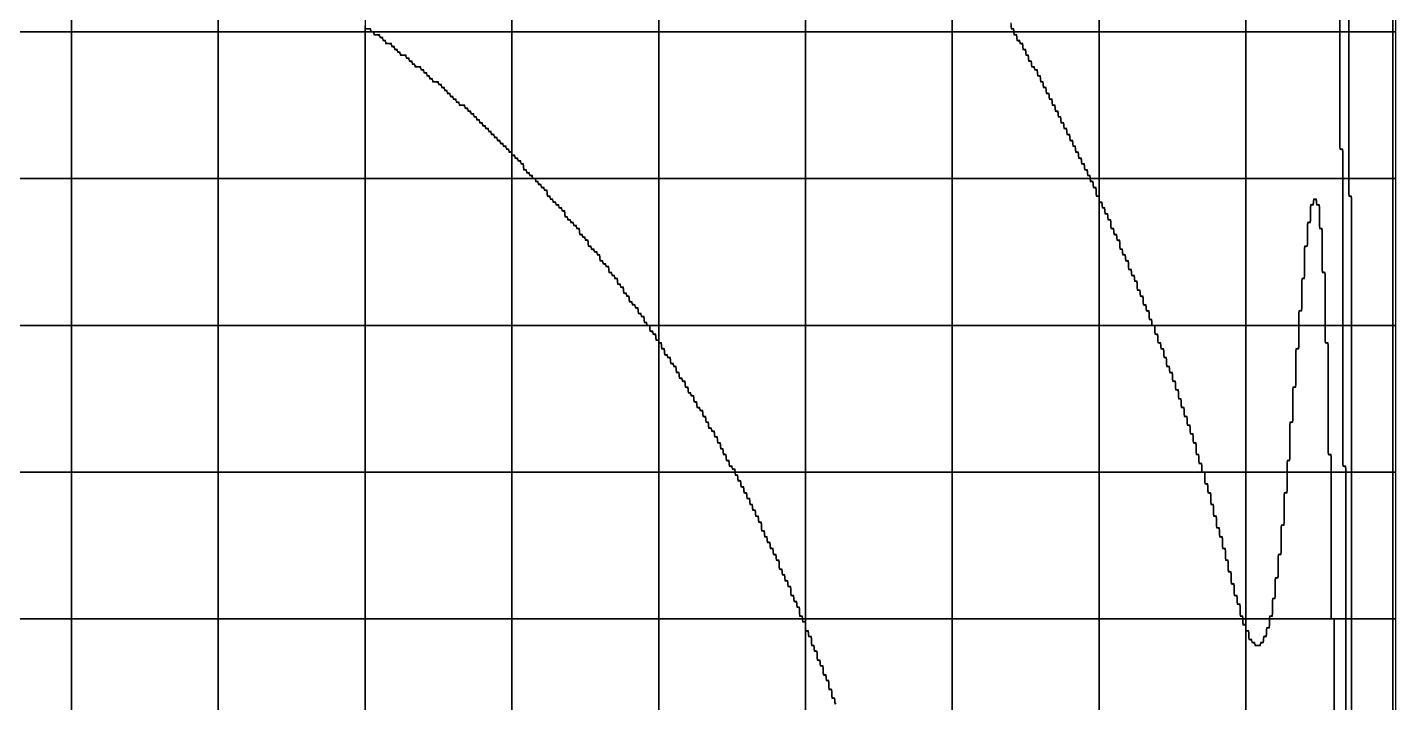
# Model space of a CAD drawing. Header units: metres. Extents: x -2.2 to 1, y -5.2 to 5.1.
# Drawn here: x -0.16 to 1.005, y 3.018 to 3.593 of the extents above; entities that cross this region are included whole.
import ezdxf

# ---------------------------------------------------------------- set-up
doc = ezdxf.new("R2010")
doc.units = ezdxf.units.M

msp = doc.modelspace()

# ---------------------------------------------------------------- linework, layer by layer
at = {"layer": '10', "color": 2}
for points in [[(0.9646, 3.5895, 0), (1.0021, 3.5895, 0), (1.0021, 3.7145, 0), (0.9646, 3.7145, 0), (0.9646, 3.5895, 0)], [(1.0021, 3.5895, 0), (1.0046, 3.5895, 0), (1.0046, 3.7145, 0), (1.0021, 3.7145, 0), (1.0021, 3.5895, 0)], [(0.9646, 3.4645, 0), (1.0021, 3.4645, 0), (1.0021, 3.5895, 0), (0.9646, 3.5895, 0), (0.9646, 3.4645, 0)], [(1.0021, 3.4645, 0), (1.0046, 3.4645, 0), (1.0046, 3.5895, 0), (1.0021, 3.5895, 0), (1.0021, 3.4645, 0)], [(0.9646, 3.4495, 0), (0.9658, 3.4495, 0), (0.9671, 3.4482, 0), (0.9671, 3.3395, 0), (1.0021, 3.3395, 0), (1.0021, 3.4645, 0), (0.9646, 3.4645, 0), (0.9646, 3.4495, 0)], [(1.0021, 3.3395, 0), (1.0046, 3.3395, 0), (1.0046, 3.4645, 0), (1.0021, 3.4645, 0), (1.0021, 3.3395, 0)], [(0.9671, 3.2145, 0), (1.0021, 3.2145, 0), (1.0021, 3.3395, 0), (0.9671, 3.3395, 0), (0.9671, 3.2145, 0)], [(1.0021, 3.2145, 0), (1.0046, 3.2145, 0), (1.0046, 3.3395, 0), (1.0021, 3.3395, 0), (1.0021, 3.2145, 0)], [(0.9671, 3.0895, 0), (1.0021, 3.0895, 0), (1.0021, 3.2145, 0), (0.9671, 3.2145, 0), (0.9671, 3.0895, 0)], [(1.0021, 3.0895, 0), (1.0046, 3.0895, 0), (1.0046, 3.2145, 0), (1.0021, 3.2145, 0), (1.0021, 3.0895, 0)], [(0.9671, 2.987, 0), (0.9683, 2.987, 0), (0.9696, 2.9857, 0), (0.9696, 2.9645, 0), (1.0021, 2.9645, 0), (1.0021, 3.0895, 0), (0.9671, 3.0895, 0), (0.9671, 2.987, 0)], [(1.0021, 2.9645, 0), (1.0046, 2.9645, 0), (1.0046, 3.0895, 0), (1.0021, 3.0895, 0), (1.0021, 2.9645, 0)]]:
    msp.add_polyline3d(points, dxfattribs=at)
at = {"layer": '6', "color": 4}
for points in [[(-0.2479, 3.5895, 0), (-0.1229, 3.5895, 0), (-0.1229, 3.707, 0), (-0.1267, 3.707, 0), (-0.1279, 3.7083, 0), (-0.1279, 3.7095, 0), (-0.1367, 3.7095, 0), (-0.1379, 3.7107, 0), (-0.1379, 3.712, 0), (-0.1517, 3.712, 0), (-0.1529, 3.7132, 0), (-0.1529, 3.7145, 0), (-0.2479, 3.7145, 0), (-0.2479, 3.5895, 0)], [(-0.1229, 3.707, 0), (-0.1229, 3.5895, 0)], [(-0.1229, 3.5895, 0), (0.0021, 3.5895, 0), (0.0021, 3.667, 0)], [(0.0021, 3.6645, 0), (0.0021, 3.5895, 0)], [(-0.2479, 3.4645, 0), (-0.1229, 3.4645, 0), (-0.1229, 3.5895, 0), (-0.2479, 3.5895, 0), (-0.2479, 3.4645, 0)], [(-0.1229, 3.4645, 0), (0.0021, 3.4645, 0), (0.0021, 3.5895, 0), (-0.1229, 3.5895, 0), (-0.1229, 3.4645, 0)], [(0.0021, 3.5895, 0), (0.1271, 3.5895, 0), (0.1271, 3.5945, 0)], [(0.0021, 3.4645, 0), (0.1271, 3.4645, 0), (0.1271, 3.5895, 0), (0.0021, 3.5895, 0), (0.0021, 3.4645, 0)], [(0.1271, 3.5895, 0), (0.1321, 3.5895, 0), (0.1321, 3.592, 0), (0.1271, 3.592, 0), (0.1271, 3.5895, 0)], [(0.1271, 3.4645, 0), (0.2521, 3.4645, 0), (0.2521, 3.487, 0), (0.2508, 3.487, 0), (0.2496, 3.4882, 0), (0.2496, 3.4895, 0), (0.2483, 3.4895, 0), (0.2471, 3.4907, 0), (0.2471, 3.492, 0), (0.2458, 3.492, 0), (0.2446, 3.4933, 0), (0.2446, 3.4945, 0), (0.2433, 3.4945, 0), (0.2421, 3.4958, 0), (0.2421, 3.497, 0), (0.2408, 3.497, 0), (0.2396, 3.4983, 0), (0.2396, 3.4995, 0), (0.2383, 3.4995, 0), (0.2371, 3.5008, 0), (0.2371, 3.502, 0), (0.2358, 3.502, 0), (0.2346, 3.5032, 0), (0.2346, 3.5045, 0), (0.2333, 3.5045, 0), (0.2321, 3.5057, 0), (0.2321, 3.507, 0), (0.2308, 3.507, 0), (0.2296, 3.5082, 0), (0.2296, 3.5095, 0), (0.2283, 3.5095, 0), (0.2271, 3.5107, 0), (0.2271, 3.512, 0), (0.2258, 3.512, 0), (0.2246, 3.5133, 0), (0.2246, 3.5145, 0), (0.2233, 3.5145, 0), (0.2221, 3.5158, 0), (0.2221, 3.517, 0), (0.2208, 3.517, 0), (0.2196, 3.5183, 0), (0.2196, 3.5195, 0), (0.2183, 3.5195, 0), (0.2171, 3.5208, 0), (0.2171, 3.522, 0), (0.2158, 3.522, 0), (0.2146, 3.5232, 0), (0.2146, 3.5245, 0), (0.2133, 3.5245, 0), (0.2121, 3.5257, 0), (0.2121, 3.527, 0), (0.2083, 3.527, 0), (0.2071, 3.5282, 0), (0.2071, 3.5295, 0), (0.2058, 3.5295, 0), (0.2046, 3.5307, 0), (0.2046, 3.532, 0), (0.2033, 3.532, 0), (0.2021, 3.5332, 0), (0.2021, 3.5345, 0), (0.2008, 3.5345, 0), (0.1996, 3.5358, 0), (0.1996, 3.537, 0), (0.1983, 3.537, 0), (0.1971, 3.5383, 0), (0.1971, 3.5395, 0), (0.1958, 3.5395, 0), (0.1946, 3.5408, 0), (0.1946, 3.542, 0), (0.1933, 3.542, 0), (0.1921, 3.5433, 0), (0.1921, 3.5445, 0), (0.1908, 3.5445, 0), (0.1896, 3.5457, 0), (0.1896, 3.547, 0), (0.1858, 3.547, 0), (0.1846, 3.5482, 0), (0.1846, 3.5495, 0), (0.1833, 3.5495, 0), (0.1821, 3.5507, 0), (0.1821, 3.552, 0), (0.1808, 3.552, 0), (0.1796, 3.5532, 0), (0.1796, 3.5545, 0), (0.1783, 3.5545, 0), (0.1771, 3.5558, 0), (0.1771, 3.557, 0), (0.1758, 3.557, 0), (0.1746, 3.5583, 0), (0.1746, 3.5595, 0), (0.1708, 3.5595, 0), (0.1696, 3.5608, 0), (0.1696, 3.562, 0), (0.1683, 3.562, 0), (0.1671, 3.5633, 0), (0.1671, 3.5645, 0), (0.1658, 3.5645, 0), (0.1646, 3.5657, 0), (0.1646, 3.567, 0), (0.1633, 3.567, 0), (0.1621, 3.5682, 0), (0.1621, 3.5695, 0), (0.1583, 3.5695, 0), (0.1571, 3.5707, 0), (0.1571, 3.572, 0), (0.1558, 3.572, 0), (0.1546, 3.5732, 0), (0.1546, 3.5745, 0), (0.1533, 3.5745, 0), (0.1521, 3.5758, 0), (0.1521, 3.577, 0), (0.1508, 3.577, 0), (0.1496, 3.5783, 0), (0.1496, 3.5795, 0), (0.1458, 3.5795, 0), (0.1446, 3.5808, 0), (0.1446, 3.582, 0), (0.1433, 3.582, 0), (0.1421, 3.5833, 0), (0.1421, 3.5845, 0), (0.1408, 3.5845, 0), (0.1396, 3.5857, 0), (0.1396, 3.587, 0), (0.1358, 3.587, 0), (0.1346, 3.5882, 0), (0.1346, 3.5895, 0), (0.1271, 3.5895, 0), (0.1271, 3.4645, 0)], [(0.2521, 3.4645, 0), (0.2696, 3.4645, 0), (0.2696, 3.467, 0), (0.2683, 3.467, 0), (0.2671, 3.4682, 0), (0.2671, 3.4695, 0), (0.2658, 3.4695, 0), (0.2646, 3.4707, 0), (0.2646, 3.472, 0), (0.2633, 3.472, 0), (0.2621, 3.4733, 0), (0.2621, 3.477, 0), (0.2608, 3.477, 0), (0.2596, 3.4783, 0), (0.2596, 3.4795, 0), (0.2583, 3.4795, 0), (0.2571, 3.4808, 0), (0.2571, 3.482, 0), (0.2558, 3.482, 0), (0.2546, 3.4832, 0), (0.2546, 3.4845, 0), (0.2521, 3.4845, 0), (0.2521, 3.4645, 0)], [(-0.2479, 3.3395, 0), (-0.1229, 3.3395, 0), (-0.1229, 3.4645, 0), (-0.2479, 3.4645, 0), (-0.2479, 3.3395, 0)], [(-0.1229, 3.3395, 0), (0.0021, 3.3395, 0), (0.0021, 3.4645, 0), (-0.1229, 3.4645, 0), (-0.1229, 3.3395, 0)], [(0.0021, 3.3395, 0), (0.1271, 3.3395, 0), (0.1271, 3.4645, 0), (0.0021, 3.4645, 0), (0.0021, 3.3395, 0)], [(0.1271, 3.3395, 0), (0.2521, 3.3395, 0), (0.2521, 3.4645, 0), (0.1271, 3.4645, 0), (0.1271, 3.3395, 0)], [(0.2521, 3.3395, 0), (0.3671, 3.3395, 0), (0.3671, 3.342, 0), (0.3658, 3.342, 0), (0.3646, 3.3432, 0), (0.3646, 3.347, 0), (0.3633, 3.347, 0), (0.3621, 3.3483, 0), (0.3621, 3.3495, 0), (0.3608, 3.3495, 0), (0.3596, 3.3508, 0), (0.3596, 3.3545, 0), (0.3583, 3.3545, 0), (0.3571, 3.3558, 0), (0.3571, 3.357, 0), (0.3558, 3.357, 0), (0.3546, 3.3582, 0), (0.3546, 3.3595, 0), (0.3533, 3.3595, 0), (0.3521, 3.3607, 0), (0.3521, 3.3645, 0), (0.3508, 3.3645, 0), (0.3496, 3.3657, 0), (0.3496, 3.367, 0), (0.3483, 3.367, 0), (0.3471, 3.3683, 0), (0.3471, 3.372, 0), (0.3458, 3.372, 0), (0.3446, 3.3733, 0), (0.3446, 3.3745, 0), (0.3433, 3.3745, 0), (0.3421, 3.3758, 0), (0.3421, 3.3795, 0), (0.3408, 3.3795, 0), (0.3396, 3.3807, 0), (0.3396, 3.382, 0), (0.3383, 3.382, 0), (0.3371, 3.3832, 0), (0.3371, 3.3845, 0), (0.3358, 3.3845, 0), (0.3346, 3.3857, 0), (0.3346, 3.3895, 0), (0.3333, 3.3895, 0), (0.3321, 3.3908, 0), (0.3321, 3.392, 0), (0.3308, 3.392, 0), (0.3296, 3.3933, 0), (0.3296, 3.3945, 0), (0.3283, 3.3945, 0), (0.3271, 3.3958, 0), (0.3271, 3.3995, 0), (0.3258, 3.3995, 0), (0.3246, 3.4007, 0), (0.3246, 3.402, 0), (0.3233, 3.402, 0), (0.3221, 3.4032, 0), (0.3221, 3.4045, 0), (0.3208, 3.4045, 0), (0.3196, 3.4057, 0), (0.3196, 3.407, 0), (0.3183, 3.407, 0), (0.3171, 3.4082, 0), (0.3171, 3.412, 0), (0.3158, 3.412, 0), (0.3146, 3.4133, 0), (0.3146, 3.4145, 0), (0.3133, 3.4145, 0), (0.3121, 3.4158, 0), (0.3121, 3.417, 0), (0.3108, 3.417, 0), (0.3096, 3.4183, 0), (0.3096, 3.422, 0), (0.3083, 3.422, 0), (0.3071, 3.4232, 0), (0.3071, 3.4245, 0), (0.3058, 3.4245, 0), (0.3046, 3.4257, 0), (0.3046, 3.427, 0), (0.3033, 3.427, 0), (0.3021, 3.4282, 0), (0.3021, 3.4295, 0), (0.3008, 3.4295, 0), (0.2996, 3.4308, 0), (0.2996, 3.432, 0), (0.2983, 3.432, 0), (0.2971, 3.4333, 0), (0.2971, 3.437, 0), (0.2958, 3.437, 0), (0.2946, 3.4383, 0), (0.2946, 3.4395, 0), (0.2933, 3.4395, 0), (0.2921, 3.4407, 0), (0.2921, 3.442, 0), (0.2908, 3.442, 0), (0.2896, 3.4432, 0), (0.2896, 3.4445, 0), (0.2883, 3.4445, 0), (0.2871, 3.4457, 0), (0.2871, 3.447, 0), (0.2858, 3.447, 0), (0.2846, 3.4482, 0), (0.2846, 3.4495, 0), (0.2833, 3.4495, 0), (0.2821, 3.4508, 0), (0.2821, 3.4545, 0), (0.2808, 3.4545, 0), (0.2796, 3.4558, 0), (0.2796, 3.457, 0), (0.2783, 3.457, 0), (0.2771, 3.4583, 0), (0.2771, 3.4595, 0), (0.2758, 3.4595, 0), (0.2746, 3.4607, 0), (0.2746, 3.462, 0), (0.2733, 3.462, 0), (0.2721, 3.4632, 0), (0.2721, 3.4645, 0), (0.2521, 3.4645, 0), (0.2521, 3.3395, 0)], [(-0.2479, 3.2145, 0), (-0.1229, 3.2145, 0), (-0.1229, 3.3395, 0), (-0.2479, 3.3395, 0), (-0.2479, 3.2145, 0)], [(-0.1229, 3.2145, 0), (0.0021, 3.2145, 0), (0.0021, 3.3395, 0), (-0.1229, 3.3395, 0), (-0.1229, 3.2145, 0)], [(0.0021, 3.2145, 0), (0.1271, 3.2145, 0), (0.1271, 3.3395, 0), (0.0021, 3.3395, 0), (0.0021, 3.2145, 0)], [(0.1271, 3.2145, 0), (0.2521, 3.2145, 0), (0.2521, 3.3395, 0), (0.1271, 3.3395, 0), (0.1271, 3.2145, 0)], [(0.2521, 3.2145, 0), (0.3771, 3.2145, 0), (0.3771, 3.327, 0), (0.3758, 3.327, 0), (0.3746, 3.3283, 0), (0.3746, 3.332, 0), (0.3733, 3.332, 0), (0.3721, 3.3333, 0), (0.3721, 3.3345, 0), (0.3708, 3.3345, 0), (0.3696, 3.3357, 0), (0.3696, 3.3395, 0), (0.2521, 3.3395, 0), (0.2521, 3.2145, 0)], [(0.3771, 3.2145, 0), (0.4421, 3.2145, 0), (0.4421, 3.217, 0), (0.4408, 3.217, 0), (0.4396, 3.2182, 0), (0.4396, 3.2195, 0), (0.4383, 3.2195, 0), (0.4371, 3.2207, 0), (0.4371, 3.2245, 0), (0.4358, 3.2245, 0), (0.4346, 3.2258, 0), (0.4346, 3.2295, 0), (0.4333, 3.2295, 0), (0.4321, 3.2308, 0), (0.4321, 3.2345, 0), (0.4308, 3.2345, 0), (0.4296, 3.2357, 0), (0.4296, 3.2395, 0), (0.4283, 3.2395, 0), (0.4271, 3.2407, 0), (0.4271, 3.2445, 0), (0.4258, 3.2445, 0), (0.4246, 3.2458, 0), (0.4246, 3.2495, 0), (0.4233, 3.2495, 0), (0.4221, 3.2508, 0), (0.4221, 3.252, 0), (0.4208, 3.252, 0), (0.4196, 3.2532, 0), (0.4196, 3.257, 0), (0.4183, 3.257, 0), (0.4171, 3.2582, 0), (0.4171, 3.262, 0), (0.4158, 3.262, 0), (0.4146, 3.2633, 0), (0.4146, 3.267, 0), (0.4133, 3.267, 0), (0.4121, 3.2683, 0), (0.4121, 3.2695, 0), (0.4108, 3.2695, 0), (0.4096, 3.2708, 0), (0.4096, 3.2745, 0), (0.4083, 3.2745, 0), (0.4071, 3.2757, 0), (0.4071, 3.2795, 0), (0.4058, 3.2795, 0), (0.4046, 3.2807, 0), (0.4046, 3.282, 0), (0.4033, 3.282, 0), (0.4021, 3.2832, 0), (0.4021, 3.287, 0), (0.4008, 3.287, 0), (0.3996, 3.2883, 0), (0.3996, 3.292, 0), (0.3983, 3.292, 0), (0.3971, 3.2933, 0), (0.3971, 3.2945, 0), (0.3958, 3.2945, 0), (0.3946, 3.2957, 0), (0.3946, 3.2995, 0), (0.3933, 3.2995, 0), (0.3921, 3.3007, 0), (0.3921, 3.3045, 0), (0.3908, 3.3045, 0), (0.3896, 3.3058, 0), (0.3896, 3.307, 0), (0.3883, 3.307, 0), (0.3871, 3.3083, 0), (0.3871, 3.312, 0), (0.3858, 3.312, 0), (0.3846, 3.3133, 0), (0.3846, 3.3145, 0), (0.3833, 3.3145, 0), (0.3821, 3.3157, 0), (0.3821, 3.3195, 0), (0.3808, 3.3195, 0), (0.3796, 3.3207, 0), (0.3796, 3.3245, 0), (0.3771, 3.3245, 0), (0.3771, 3.2145, 0)], [(-0.2479, 3.0895, 0), (-0.1229, 3.0895, 0), (-0.1229, 3.2145, 0), (-0.2479, 3.2145, 0), (-0.2479, 3.0895, 0)], [(-0.1229, 3.0895, 0), (0.0021, 3.0895, 0), (0.0021, 3.2145, 0), (-0.1229, 3.2145, 0), (-0.1229, 3.0895, 0)], [(0.0021, 3.0895, 0), (0.1271, 3.0895, 0), (0.1271, 3.2145, 0), (0.0021, 3.2145, 0), (0.0021, 3.0895, 0)], [(0.1271, 3.0895, 0), (0.2521, 3.0895, 0), (0.2521, 3.2145, 0), (0.1271, 3.2145, 0), (0.1271, 3.0895, 0)], [(0.2521, 3.0895, 0), (0.3771, 3.0895, 0), (0.3771, 3.2145, 0), (0.2521, 3.2145, 0), (0.2521, 3.0895, 0)], [(0.3771, 3.0895, 0), (0.4996, 3.0895, 0), (0.4996, 3.092, 0), (0.4983, 3.092, 0), (0.4971, 3.0932, 0), (0.4971, 3.0995, 0), (0.4958, 3.0995, 0), (0.4946, 3.1008, 0), (0.4946, 3.1045, 0), (0.4933, 3.1045, 0), (0.4921, 3.1058, 0), (0.4921, 3.1095, 0), (0.4908, 3.1095, 0), (0.4896, 3.1107, 0), (0.4896, 3.117, 0), (0.4883, 3.117, 0), (0.4871, 3.1183, 0), (0.4871, 3.122, 0), (0.4858, 3.122, 0), (0.4846, 3.1233, 0), (0.4846, 3.127, 0), (0.4833, 3.127, 0), (0.4821, 3.1282, 0), (0.4821, 3.132, 0), (0.4808, 3.132, 0), (0.4796, 3.1332, 0), (0.4796, 3.1395, 0), (0.4783, 3.1395, 0), (0.4771, 3.1408, 0), (0.4771, 3.1445, 0), (0.4758, 3.1445, 0), (0.4746, 3.1458, 0), (0.4746, 3.1495, 0), (0.4733, 3.1495, 0), (0.4721, 3.1507, 0), (0.4721, 3.1545, 0), (0.4708, 3.1545, 0), (0.4696, 3.1557, 0), (0.4696, 3.1595, 0), (0.4683, 3.1595, 0), (0.4671, 3.1608, 0), (0.4671, 3.1645, 0), (0.4658, 3.1645, 0), (0.4646, 3.1658, 0), (0.4646, 3.172, 0), (0.4633, 3.172, 0), (0.4621, 3.1732, 0), (0.4621, 3.177, 0), (0.4608, 3.177, 0), (0.4596, 3.1782, 0), (0.4596, 3.182, 0), (0.4583, 3.182, 0), (0.4571, 3.1833, 0), (0.4571, 3.187, 0), (0.4558, 3.187, 0), (0.4546, 3.1883, 0), (0.4546, 3.192, 0), (0.4533, 3.192, 0), (0.4521, 3.1932, 0), (0.4521, 3.197, 0), (0.4508, 3.197, 0), (0.4496, 3.1982, 0), (0.4496, 3.202, 0), (0.4483, 3.202, 0), (0.4471, 3.2033, 0), (0.4471, 3.207, 0), (0.4458, 3.207, 0), (0.4446, 3.2083, 0), (0.4446, 3.212, 0), (0.4433, 3.212, 0), (0.4421, 3.2132, 0), (0.4421, 3.2145, 0), (0.3771, 3.2145, 0), (0.3771, 3.0895, 0)], [(-0.2479, 2.967, 0), (-0.2267, 2.967, 0), (-0.2254, 2.9657, 0), (-0.2254, 2.9645, 0), (-0.1229, 2.9645, 0), (-0.1229, 3.0895, 0), (-0.2479, 3.0895, 0), (-0.2479, 2.967, 0)], [(-0.1229, 2.9645, 0), (0.0021, 2.9645, 0), (0.0021, 3.0895, 0), (-0.1229, 3.0895, 0), (-0.1229, 2.9645, 0)], [(0.0021, 2.9645, 0), (0.1271, 2.9645, 0), (0.1271, 3.0895, 0), (0.0021, 3.0895, 0), (0.0021, 2.9645, 0)], [(0.1271, 2.9645, 0), (0.2521, 2.9645, 0), (0.2521, 3.0895, 0), (0.1271, 3.0895, 0), (0.1271, 2.9645, 0)], [(0.2521, 2.9645, 0), (0.3771, 2.9645, 0), (0.3771, 3.0895, 0), (0.2521, 3.0895, 0), (0.2521, 2.9645, 0)], [(0.3771, 2.9645, 0), (0.5021, 2.9645, 0), (0.5021, 3.087, 0), (0.5008, 3.087, 0), (0.4996, 3.0882, 0), (0.4996, 3.0895, 0), (0.3771, 3.0895, 0), (0.3771, 2.9645, 0)], [(0.5283, 3.017, 0), (0.5271, 3.0183, 0), (0.5271, 3.022, 0), (0.5258, 3.022, 0), (0.5246, 3.0232, 0), (0.5246, 3.0295, 0), (0.5233, 3.0295, 0), (0.5221, 3.0307, 0), (0.5221, 3.037, 0), (0.5208, 3.037, 0), (0.5196, 3.0383, 0), (0.5196, 3.042, 0), (0.5183, 3.042, 0), (0.5171, 3.0433, 0), (0.5171, 3.0495, 0), (0.5158, 3.0495, 0), (0.5146, 3.0507, 0), (0.5146, 3.0545, 0), (0.5133, 3.0545, 0), (0.5121, 3.0558, 0), (0.5121, 3.062, 0), (0.5108, 3.062, 0), (0.5096, 3.0633, 0), (0.5096, 3.067, 0), (0.5083, 3.067, 0), (0.5071, 3.0682, 0), (0.5071, 3.0745, 0), (0.5058, 3.0745, 0), (0.5046, 3.0758, 0), (0.5046, 3.0795, 0), (0.5021, 3.0795, 0), (0.5021, 2.9645, 0)]]:
    msp.add_polyline3d(points, dxfattribs=at)
at = {"layer": '7', "color": 1}
for points in [[(0.1271, 3.592, 0), (0.1308, 3.592, 0), (0.1321, 3.5907, 0), (0.1321, 3.5895, 0), (0.2521, 3.5895, 0), (0.2521, 3.7145, 0), (0.1271, 3.7145, 0), (0.1271, 3.592, 0)], [(0.2521, 3.5895, 0), (0.3771, 3.5895, 0), (0.3771, 3.7145, 0), (0.2521, 3.7145, 0), (0.2521, 3.5895, 0)], [(0.3771, 3.5895, 0), (0.5021, 3.5895, 0), (0.5021, 3.7145, 0), (0.3771, 3.7145, 0), (0.3771, 3.5895, 0)], [(0.5021, 3.7145, 0), (0.5021, 3.5895, 0)], [(0.5021, 3.5895, 0), (0.6271, 3.5895, 0), (0.6271, 3.677, 0)], [(0.6271, 3.6745, 0), (0.6271, 3.5895, 0)], [(0.1346, 3.587, 0), (0.1383, 3.587, 0), (0.1396, 3.5857, 0), (0.1396, 3.5845, 0), (0.1408, 3.5845, 0), (0.1421, 3.5833, 0), (0.1421, 3.582, 0), (0.1433, 3.582, 0), (0.1446, 3.5808, 0), (0.1446, 3.5795, 0), (0.1483, 3.5795, 0), (0.1496, 3.5783, 0), (0.1496, 3.577, 0), (0.1508, 3.577, 0), (0.1521, 3.5758, 0), (0.1521, 3.5745, 0), (0.1533, 3.5745, 0), (0.1546, 3.5732, 0), (0.1546, 3.572, 0), (0.1558, 3.572, 0), (0.1571, 3.5707, 0), (0.1571, 3.5695, 0), (0.1608, 3.5695, 0), (0.1621, 3.5682, 0), (0.1621, 3.567, 0), (0.1633, 3.567, 0), (0.1646, 3.5657, 0), (0.1646, 3.5645, 0), (0.1658, 3.5645, 0), (0.1671, 3.5633, 0), (0.1671, 3.562, 0), (0.1683, 3.562, 0), (0.1696, 3.5608, 0), (0.1696, 3.5595, 0), (0.1733, 3.5595, 0), (0.1746, 3.5583, 0), (0.1746, 3.557, 0), (0.1758, 3.557, 0), (0.1771, 3.5558, 0), (0.1771, 3.5545, 0), (0.1783, 3.5545, 0), (0.1796, 3.5532, 0), (0.1796, 3.552, 0), (0.1808, 3.552, 0), (0.1821, 3.5507, 0), (0.1821, 3.5495, 0), (0.1833, 3.5495, 0), (0.1846, 3.5482, 0), (0.1846, 3.547, 0), (0.1883, 3.547, 0), (0.1896, 3.5457, 0), (0.1896, 3.5445, 0), (0.1908, 3.5445, 0), (0.1921, 3.5433, 0), (0.1921, 3.542, 0), (0.1933, 3.542, 0), (0.1946, 3.5408, 0), (0.1946, 3.5395, 0), (0.1958, 3.5395, 0), (0.1971, 3.5383, 0), (0.1971, 3.537, 0), (0.1983, 3.537, 0), (0.1996, 3.5358, 0), (0.1996, 3.5345, 0), (0.2008, 3.5345, 0), (0.2021, 3.5332, 0), (0.2021, 3.532, 0), (0.2033, 3.532, 0), (0.2046, 3.5307, 0), (0.2046, 3.5295, 0), (0.2058, 3.5295, 0), (0.2071, 3.5282, 0), (0.2071, 3.527, 0), (0.2108, 3.527, 0), (0.2121, 3.5257, 0), (0.2121, 3.5245, 0), (0.2133, 3.5245, 0), (0.2146, 3.5232, 0), (0.2146, 3.522, 0), (0.2158, 3.522, 0), (0.2171, 3.5208, 0), (0.2171, 3.5195, 0), (0.2183, 3.5195, 0), (0.2196, 3.5183, 0), (0.2196, 3.517, 0), (0.2208, 3.517, 0), (0.2221, 3.5158, 0), (0.2221, 3.5145, 0), (0.2233, 3.5145, 0), (0.2246, 3.5133, 0), (0.2246, 3.512, 0), (0.2258, 3.512, 0), (0.2271, 3.5107, 0), (0.2271, 3.5095, 0), (0.2283, 3.5095, 0), (0.2296, 3.5082, 0), (0.2296, 3.507, 0), (0.2308, 3.507, 0), (0.2321, 3.5057, 0), (0.2321, 3.5045, 0), (0.2333, 3.5045, 0), (0.2346, 3.5032, 0), (0.2346, 3.502, 0), (0.2358, 3.502, 0), (0.2371, 3.5008, 0), (0.2371, 3.4995, 0), (0.2383, 3.4995, 0), (0.2396, 3.4983, 0), (0.2396, 3.497, 0), (0.2408, 3.497, 0), (0.2421, 3.4958, 0), (0.2421, 3.4945, 0), (0.2433, 3.4945, 0), (0.2446, 3.4933, 0), (0.2446, 3.492, 0), (0.2458, 3.492, 0), (0.2471, 3.4907, 0), (0.2471, 3.4895, 0), (0.2483, 3.4895, 0), (0.2496, 3.4882, 0), (0.2496, 3.487, 0), (0.2521, 3.487, 0), (0.2521, 3.5895, 0), (0.1346, 3.5895, 0), (0.1346, 3.587, 0)], [(0.2521, 3.4845, 0), (0.2533, 3.4845, 0), (0.2546, 3.4832, 0), (0.2546, 3.482, 0), (0.2558, 3.482, 0), (0.2571, 3.4808, 0), (0.2571, 3.4795, 0), (0.2583, 3.4795, 0), (0.2596, 3.4783, 0), (0.2596, 3.477, 0), (0.2608, 3.477, 0), (0.2621, 3.4758, 0), (0.2621, 3.472, 0), (0.2633, 3.472, 0), (0.2646, 3.4707, 0), (0.2646, 3.4695, 0), (0.2658, 3.4695, 0), (0.2671, 3.4682, 0), (0.2671, 3.467, 0), (0.2683, 3.467, 0), (0.2696, 3.4657, 0), (0.2696, 3.4645, 0), (0.3771, 3.4645, 0), (0.3771, 3.5895, 0), (0.2521, 3.5895, 0), (0.2521, 3.4845, 0)], [(0.3771, 3.4645, 0), (0.5021, 3.4645, 0), (0.5021, 3.5895, 0), (0.3771, 3.5895, 0), (0.3771, 3.4645, 0)], [(0.5021, 3.4645, 0), (0.6271, 3.4645, 0), (0.6271, 3.5895, 0), (0.5021, 3.5895, 0), (0.5021, 3.4645, 0)], [(0.6271, 3.5895, 0), (0.6796, 3.5895, 0), (0.6796, 3.592, 0), (0.6783, 3.592, 0), (0.6771, 3.5932, 0), (0.6771, 3.597, 0)], [(0.6271, 3.4645, 0), (0.7446, 3.4645, 0), (0.7446, 3.467, 0), (0.7433, 3.467, 0), (0.7421, 3.4682, 0), (0.7421, 3.472, 0), (0.7408, 3.472, 0), (0.7396, 3.4733, 0), (0.7396, 3.477, 0), (0.7383, 3.477, 0), (0.7371, 3.4783, 0), (0.7371, 3.482, 0), (0.7358, 3.482, 0), (0.7346, 3.4832, 0), (0.7346, 3.487, 0), (0.7333, 3.487, 0), (0.7321, 3.4882, 0), (0.7321, 3.492, 0), (0.7308, 3.492, 0), (0.7296, 3.4933, 0), (0.7296, 3.497, 0), (0.7283, 3.497, 0), (0.7271, 3.4983, 0), (0.7271, 3.502, 0), (0.7258, 3.502, 0), (0.7246, 3.5032, 0), (0.7246, 3.507, 0), (0.7233, 3.507, 0), (0.7221, 3.5082, 0), (0.7221, 3.512, 0), (0.7208, 3.512, 0), (0.7196, 3.5133, 0), (0.7196, 3.517, 0), (0.7183, 3.517, 0), (0.7171, 3.5183, 0), (0.7171, 3.522, 0), (0.7158, 3.522, 0), (0.7146, 3.5232, 0), (0.7146, 3.527, 0), (0.7133, 3.527, 0), (0.7121, 3.5282, 0), (0.7121, 3.532, 0), (0.7108, 3.532, 0), (0.7096, 3.5332, 0), (0.7096, 3.537, 0), (0.7083, 3.537, 0), (0.7071, 3.5383, 0), (0.7071, 3.542, 0), (0.7058, 3.542, 0), (0.7046, 3.5433, 0), (0.7046, 3.547, 0), (0.7033, 3.547, 0), (0.7021, 3.5482, 0), (0.7021, 3.552, 0), (0.7008, 3.552, 0), (0.6996, 3.5532, 0), (0.6996, 3.557, 0), (0.6983, 3.557, 0), (0.6971, 3.5583, 0), (0.6971, 3.5595, 0), (0.6958, 3.5595, 0), (0.6946, 3.5608, 0), (0.6946, 3.5645, 0), (0.6933, 3.5645, 0), (0.6921, 3.5657, 0), (0.6921, 3.5695, 0), (0.6908, 3.5695, 0), (0.6896, 3.5707, 0), (0.6896, 3.5745, 0), (0.6883, 3.5745, 0), (0.6871, 3.5758, 0), (0.6871, 3.5795, 0), (0.6858, 3.5795, 0), (0.6846, 3.5808, 0), (0.6846, 3.582, 0), (0.6833, 3.582, 0), (0.6821, 3.5833, 0), (0.6821, 3.587, 0), (0.6808, 3.587, 0), (0.6796, 3.5882, 0), (0.6796, 3.5895, 0), (0.6271, 3.5895, 0), (0.6271, 3.4645, 0)], [(0.2721, 3.462, 0), (0.2733, 3.462, 0), (0.2746, 3.4607, 0), (0.2746, 3.4595, 0), (0.2758, 3.4595, 0), (0.2771, 3.4583, 0), (0.2771, 3.457, 0), (0.2783, 3.457, 0), (0.2796, 3.4558, 0), (0.2796, 3.4545, 0), (0.2808, 3.4545, 0), (0.2821, 3.4533, 0), (0.2821, 3.4495, 0), (0.2833, 3.4495, 0), (0.2846, 3.4482, 0), (0.2846, 3.447, 0), (0.2858, 3.447, 0), (0.2871, 3.4457, 0), (0.2871, 3.4445, 0), (0.2883, 3.4445, 0), (0.2896, 3.4432, 0), (0.2896, 3.442, 0), (0.2908, 3.442, 0), (0.2921, 3.4407, 0), (0.2921, 3.4395, 0), (0.2933, 3.4395, 0), (0.2946, 3.4383, 0), (0.2946, 3.437, 0), (0.2958, 3.437, 0), (0.2971, 3.4358, 0), (0.2971, 3.432, 0), (0.2983, 3.432, 0), (0.2996, 3.4308, 0), (0.2996, 3.4295, 0), (0.3008, 3.4295, 0), (0.3021, 3.4282, 0), (0.3021, 3.427, 0), (0.3033, 3.427, 0), (0.3046, 3.4257, 0), (0.3046, 3.4245, 0), (0.3058, 3.4245, 0), (0.3071, 3.4232, 0), (0.3071, 3.422, 0), (0.3083, 3.422, 0), (0.3096, 3.4207, 0), (0.3096, 3.417, 0), (0.3108, 3.417, 0), (0.3121, 3.4158, 0), (0.3121, 3.4145, 0), (0.3133, 3.4145, 0), (0.3146, 3.4133, 0), (0.3146, 3.412, 0), (0.3158, 3.412, 0), (0.3171, 3.4108, 0), (0.3171, 3.407, 0), (0.3183, 3.407, 0), (0.3196, 3.4057, 0), (0.3196, 3.4045, 0), (0.3208, 3.4045, 0), (0.3221, 3.4032, 0), (0.3221, 3.402, 0), (0.3233, 3.402, 0), (0.3246, 3.4007, 0), (0.3246, 3.3995, 0), (0.3258, 3.3995, 0), (0.3271, 3.3982, 0), (0.3271, 3.3945, 0), (0.3283, 3.3945, 0), (0.3296, 3.3933, 0), (0.3296, 3.392, 0), (0.3308, 3.392, 0), (0.3321, 3.3908, 0), (0.3321, 3.3895, 0), (0.3333, 3.3895, 0), (0.3346, 3.3883, 0), (0.3346, 3.3845, 0), (0.3358, 3.3845, 0), (0.3371, 3.3832, 0), (0.3371, 3.382, 0), (0.3383, 3.382, 0), (0.3396, 3.3807, 0), (0.3396, 3.3795, 0), (0.3408, 3.3795, 0), (0.3421, 3.3782, 0), (0.3421, 3.3745, 0), (0.3433, 3.3745, 0), (0.3446, 3.3733, 0), (0.3446, 3.372, 0), (0.3458, 3.372, 0), (0.3471, 3.3708, 0), (0.3471, 3.367, 0), (0.3483, 3.367, 0), (0.3496, 3.3657, 0), (0.3496, 3.3645, 0), (0.3508, 3.3645, 0), (0.3521, 3.3632, 0), (0.3521, 3.3595, 0), (0.3533, 3.3595, 0), (0.3546, 3.3582, 0), (0.3546, 3.357, 0), (0.3558, 3.357, 0), (0.3571, 3.3558, 0), (0.3571, 3.3545, 0), (0.3583, 3.3545, 0), (0.3596, 3.3533, 0), (0.3596, 3.3495, 0), (0.3608, 3.3495, 0), (0.3621, 3.3483, 0), (0.3621, 3.347, 0), (0.3633, 3.347, 0), (0.3646, 3.3457, 0), (0.3646, 3.342, 0), (0.3658, 3.342, 0), (0.3671, 3.3407, 0), (0.3671, 3.3395, 0), (0.3771, 3.3395, 0), (0.3771, 3.4645, 0), (0.2721, 3.4645, 0), (0.2721, 3.462, 0)], [(0.3771, 3.3395, 0), (0.5021, 3.3395, 0), (0.5021, 3.4645, 0), (0.3771, 3.4645, 0), (0.3771, 3.3395, 0)], [(0.5021, 3.3395, 0), (0.6271, 3.3395, 0), (0.6271, 3.4645, 0), (0.5021, 3.4645, 0), (0.5021, 3.3395, 0)], [(0.6271, 3.3395, 0), (0.7521, 3.3395, 0), (0.7521, 3.4495, 0), (0.7508, 3.4495, 0), (0.7496, 3.4508, 0), (0.7496, 3.457, 0), (0.7483, 3.457, 0), (0.7471, 3.4583, 0), (0.7471, 3.462, 0), (0.7458, 3.462, 0), (0.7446, 3.4632, 0), (0.7446, 3.4645, 0), (0.6271, 3.4645, 0), (0.6271, 3.3395, 0)], [(0.7521, 3.3395, 0), (0.7971, 3.3395, 0), (0.7971, 3.3445, 0), (0.7958, 3.3445, 0), (0.7946, 3.3457, 0), (0.7946, 3.352, 0), (0.7933, 3.352, 0), (0.7921, 3.3533, 0), (0.7921, 3.357, 0), (0.7908, 3.357, 0), (0.7896, 3.3582, 0), (0.7896, 3.3645, 0), (0.7883, 3.3645, 0), (0.7871, 3.3657, 0), (0.7871, 3.3695, 0), (0.7858, 3.3695, 0), (0.7846, 3.3708, 0), (0.7846, 3.377, 0), (0.7833, 3.377, 0), (0.7821, 3.3782, 0), (0.7821, 3.382, 0), (0.7808, 3.382, 0), (0.7796, 3.3832, 0), (0.7796, 3.387, 0), (0.7783, 3.387, 0), (0.7771, 3.3883, 0), (0.7771, 3.3945, 0), (0.7758, 3.3945, 0), (0.7746, 3.3958, 0), (0.7746, 3.3995, 0), (0.7733, 3.3995, 0), (0.7721, 3.4007, 0), (0.7721, 3.4045, 0), (0.7708, 3.4045, 0), (0.7696, 3.4057, 0), (0.7696, 3.412, 0), (0.7683, 3.412, 0), (0.7671, 3.4133, 0), (0.7671, 3.417, 0), (0.7658, 3.417, 0), (0.7646, 3.4183, 0), (0.7646, 3.422, 0), (0.7633, 3.422, 0), (0.7621, 3.4232, 0), (0.7621, 3.4295, 0), (0.7608, 3.4295, 0), (0.7596, 3.4308, 0), (0.7596, 3.4345, 0), (0.7583, 3.4345, 0), (0.7571, 3.4358, 0), (0.7571, 3.4395, 0), (0.7558, 3.4395, 0), (0.7546, 3.4407, 0), (0.7546, 3.4445, 0), (0.7521, 3.4445, 0), (0.7521, 3.3395, 0)], [(0.9221, 3.3395, 0), (0.9446, 3.3395, 0), (0.9446, 3.3845, 0), (0.9433, 3.3845, 0), (0.9421, 3.3857, 0), (0.9421, 3.422, 0), (0.9408, 3.422, 0), (0.9396, 3.4232, 0), (0.9396, 3.442, 0), (0.9383, 3.442, 0), (0.9371, 3.4432, 0), (0.9371, 3.447, 0), (0.9346, 3.447, 0), (0.9346, 3.4432, 0), (0.9333, 3.442, 0), (0.9321, 3.442, 0), (0.9321, 3.4282, 0), (0.9308, 3.427, 0), (0.9296, 3.427, 0), (0.9296, 3.4082, 0), (0.9283, 3.407, 0), (0.9271, 3.407, 0), (0.9271, 3.3807, 0), (0.9258, 3.3795, 0), (0.9246, 3.3795, 0), (0.9246, 3.3533, 0), (0.9233, 3.352, 0), (0.9221, 3.352, 0), (0.9221, 3.3395, 0)], [(0.3696, 3.3345, 0), (0.3708, 3.3345, 0), (0.3721, 3.3333, 0), (0.3721, 3.332, 0), (0.3733, 3.332, 0), (0.3746, 3.3308, 0), (0.3746, 3.327, 0), (0.3771, 3.327, 0), (0.3771, 3.3395, 0), (0.3696, 3.3395, 0), (0.3696, 3.3345, 0)], [(0.3771, 3.3245, 0), (0.3783, 3.3245, 0), (0.3796, 3.3232, 0), (0.3796, 3.3195, 0), (0.3808, 3.3195, 0), (0.3821, 3.3182, 0), (0.3821, 3.3145, 0), (0.3833, 3.3145, 0), (0.3846, 3.3133, 0), (0.3846, 3.312, 0), (0.3858, 3.312, 0), (0.3871, 3.3108, 0), (0.3871, 3.307, 0), (0.3883, 3.307, 0), (0.3896, 3.3058, 0), (0.3896, 3.3045, 0), (0.3908, 3.3045, 0), (0.3921, 3.3032, 0), (0.3921, 3.2995, 0), (0.3933, 3.2995, 0), (0.3946, 3.2982, 0), (0.3946, 3.2945, 0), (0.3958, 3.2945, 0), (0.3971, 3.2933, 0), (0.3971, 3.292, 0), (0.3983, 3.292, 0), (0.3996, 3.2908, 0), (0.3996, 3.287, 0), (0.4008, 3.287, 0), (0.4021, 3.2858, 0), (0.4021, 3.282, 0), (0.4033, 3.282, 0), (0.4046, 3.2807, 0), (0.4046, 3.2795, 0), (0.4058, 3.2795, 0), (0.4071, 3.2782, 0), (0.4071, 3.2745, 0), (0.4083, 3.2745, 0), (0.4096, 3.2732, 0), (0.4096, 3.2695, 0), (0.4108, 3.2695, 0), (0.4121, 3.2683, 0), (0.4121, 3.267, 0), (0.4133, 3.267, 0), (0.4146, 3.2658, 0), (0.4146, 3.262, 0), (0.4158, 3.262, 0), (0.4171, 3.2607, 0), (0.4171, 3.257, 0), (0.4183, 3.257, 0), (0.4196, 3.2557, 0), (0.4196, 3.252, 0), (0.4208, 3.252, 0), (0.4221, 3.2508, 0), (0.4221, 3.2495, 0), (0.4233, 3.2495, 0), (0.4246, 3.2483, 0), (0.4246, 3.2445, 0), (0.4258, 3.2445, 0), (0.4271, 3.2433, 0), (0.4271, 3.2395, 0), (0.4283, 3.2395, 0), (0.4296, 3.2382, 0), (0.4296, 3.2345, 0), (0.4308, 3.2345, 0), (0.4321, 3.2332, 0), (0.4321, 3.2295, 0), (0.4333, 3.2295, 0), (0.4346, 3.2283, 0), (0.4346, 3.2245, 0), (0.4358, 3.2245, 0), (0.4371, 3.2233, 0), (0.4371, 3.2195, 0), (0.4383, 3.2195, 0), (0.4396, 3.2182, 0), (0.4396, 3.217, 0), (0.4408, 3.217, 0), (0.4421, 3.2157, 0), (0.4421, 3.2145, 0), (0.5021, 3.2145, 0), (0.5021, 3.3395, 0), (0.3771, 3.3395, 0), (0.3771, 3.3245, 0)], [(0.5021, 3.2145, 0), (0.6271, 3.2145, 0), (0.6271, 3.3395, 0), (0.5021, 3.3395, 0), (0.5021, 3.2145, 0)], [(0.6271, 3.2145, 0), (0.7521, 3.2145, 0), (0.7521, 3.3395, 0), (0.6271, 3.3395, 0), (0.6271, 3.2145, 0)], [(0.7521, 3.2145, 0), (0.8396, 3.2145, 0), (0.8396, 3.222, 0), (0.8383, 3.222, 0), (0.8371, 3.2233, 0), (0.8371, 3.2295, 0), (0.8358, 3.2295, 0), (0.8346, 3.2308, 0), (0.8346, 3.2395, 0), (0.8333, 3.2395, 0), (0.8321, 3.2407, 0), (0.8321, 3.247, 0), (0.8308, 3.247, 0), (0.8296, 3.2483, 0), (0.8296, 3.2545, 0), (0.8283, 3.2545, 0), (0.8271, 3.2557, 0), (0.8271, 3.262, 0), (0.8258, 3.262, 0), (0.8246, 3.2633, 0), (0.8246, 3.2695, 0), (0.8233, 3.2695, 0), (0.8221, 3.2708, 0), (0.8221, 3.277, 0), (0.8208, 3.277, 0), (0.8196, 3.2782, 0), (0.8196, 3.2845, 0), (0.8183, 3.2845, 0), (0.8171, 3.2858, 0), (0.8171, 3.292, 0), (0.8158, 3.292, 0), (0.8146, 3.2933, 0), (0.8146, 3.2995, 0), (0.8133, 3.2995, 0), (0.8121, 3.3007, 0), (0.8121, 3.3045, 0), (0.8108, 3.3045, 0), (0.8096, 3.3058, 0), (0.8096, 3.312, 0), (0.8083, 3.312, 0), (0.8071, 3.3133, 0), (0.8071, 3.3195, 0), (0.8058, 3.3195, 0), (0.8046, 3.3207, 0), (0.8046, 3.3245, 0), (0.8033, 3.3245, 0), (0.8021, 3.3258, 0), (0.8021, 3.332, 0), (0.8008, 3.332, 0), (0.7996, 3.3333, 0), (0.7996, 3.3395, 0), (0.7521, 3.3395, 0), (0.7521, 3.2145, 0)], [(0.9121, 3.2145, 0), (0.9496, 3.2145, 0), (0.9496, 3.2295, 0), (0.9483, 3.2295, 0), (0.9471, 3.2308, 0), (0.9471, 3.3245, 0), (0.9458, 3.3245, 0), (0.9446, 3.3258, 0), (0.9446, 3.3395, 0), (0.9221, 3.3395, 0), (0.9221, 3.3207, 0), (0.9208, 3.3195, 0), (0.9196, 3.3195, 0), (0.9196, 3.2883, 0), (0.9183, 3.287, 0), (0.9171, 3.287, 0), (0.9171, 3.2582, 0), (0.9158, 3.257, 0), (0.9146, 3.257, 0), (0.9146, 3.2258, 0), (0.9133, 3.2245, 0), (0.9121, 3.2245, 0), (0.9121, 3.2145, 0)], [(0.4421, 3.212, 0), (0.4433, 3.212, 0), (0.4446, 3.2107, 0), (0.4446, 3.207, 0), (0.4458, 3.207, 0), (0.4471, 3.2058, 0), (0.4471, 3.202, 0), (0.4483, 3.202, 0), (0.4496, 3.2008, 0), (0.4496, 3.197, 0), (0.4508, 3.197, 0), (0.4521, 3.1957, 0), (0.4521, 3.192, 0), (0.4533, 3.192, 0), (0.4546, 3.1907, 0), (0.4546, 3.187, 0), (0.4558, 3.187, 0), (0.4571, 3.1858, 0), (0.4571, 3.182, 0), (0.4583, 3.182, 0), (0.4596, 3.1808, 0), (0.4596, 3.177, 0), (0.4608, 3.177, 0), (0.4621, 3.1757, 0), (0.4621, 3.172, 0), (0.4633, 3.172, 0), (0.4646, 3.1707, 0), (0.4646, 3.1645, 0), (0.4658, 3.1645, 0), (0.4671, 3.1633, 0), (0.4671, 3.1595, 0), (0.4683, 3.1595, 0), (0.4696, 3.1582, 0), (0.4696, 3.1545, 0), (0.4708, 3.1545, 0), (0.4721, 3.1532, 0), (0.4721, 3.1495, 0), (0.4733, 3.1495, 0), (0.4746, 3.1482, 0), (0.4746, 3.1445, 0), (0.4758, 3.1445, 0), (0.4771, 3.1433, 0), (0.4771, 3.1395, 0), (0.4783, 3.1395, 0), (0.4796, 3.1383, 0), (0.4796, 3.132, 0), (0.4808, 3.132, 0), (0.4821, 3.1307, 0), (0.4821, 3.127, 0), (0.4833, 3.127, 0), (0.4846, 3.1258, 0), (0.4846, 3.122, 0), (0.4858, 3.122, 0), (0.4871, 3.1208, 0), (0.4871, 3.117, 0), (0.4883, 3.117, 0), (0.4896, 3.1157, 0), (0.4896, 3.1095, 0), (0.4908, 3.1095, 0), (0.4921, 3.1082, 0), (0.4921, 3.1045, 0), (0.4933, 3.1045, 0), (0.4946, 3.1033, 0), (0.4946, 3.0995, 0), (0.4958, 3.0995, 0), (0.4971, 3.0983, 0), (0.4971, 3.092, 0), (0.4983, 3.092, 0), (0.4996, 3.0907, 0), (0.4996, 3.0895, 0), (0.5021, 3.0895, 0), (0.5021, 3.2145, 0), (0.4421, 3.2145, 0), (0.4421, 3.212, 0)], [(0.5021, 3.0895, 0), (0.6271, 3.0895, 0), (0.6271, 3.2145, 0), (0.5021, 3.2145, 0), (0.5021, 3.0895, 0)], [(0.6271, 3.0895, 0), (0.7521, 3.0895, 0), (0.7521, 3.2145, 0), (0.6271, 3.2145, 0), (0.6271, 3.0895, 0)], [(0.7521, 3.0895, 0), (0.8746, 3.0895, 0), (0.8746, 3.092, 0), (0.8733, 3.092, 0), (0.8721, 3.0932, 0), (0.8721, 3.102, 0), (0.8708, 3.102, 0), (0.8696, 3.1033, 0), (0.8696, 3.1095, 0), (0.8683, 3.1095, 0), (0.8671, 3.1107, 0), (0.8671, 3.1195, 0), (0.8658, 3.1195, 0), (0.8646, 3.1208, 0), (0.8646, 3.1295, 0), (0.8633, 3.1295, 0), (0.8621, 3.1307, 0), (0.8621, 3.1395, 0), (0.8608, 3.1395, 0), (0.8596, 3.1408, 0), (0.8596, 3.1495, 0), (0.8583, 3.1495, 0), (0.8571, 3.1507, 0), (0.8571, 3.1595, 0), (0.8558, 3.1595, 0), (0.8546, 3.1608, 0), (0.8546, 3.167, 0), (0.8533, 3.167, 0), (0.8521, 3.1683, 0), (0.8521, 3.177, 0), (0.8508, 3.177, 0), (0.8496, 3.1782, 0), (0.8496, 3.187, 0), (0.8483, 3.187, 0), (0.8471, 3.1883, 0), (0.8471, 3.197, 0), (0.8458, 3.197, 0), (0.8446, 3.1982, 0), (0.8446, 3.2045, 0), (0.8433, 3.2045, 0), (0.8421, 3.2058, 0), (0.8421, 3.2145, 0), (0.7521, 3.2145, 0), (0.7521, 3.0895, 0)], [(0.8971, 3.0895, 0), (0.9496, 3.0895, 0), (0.9496, 3.2145, 0), (0.9121, 3.2145, 0), (0.9121, 3.1982, 0), (0.9108, 3.197, 0), (0.9096, 3.197, 0), (0.9096, 3.1707, 0), (0.9083, 3.1695, 0), (0.9071, 3.1695, 0), (0.9071, 3.1458, 0), (0.9058, 3.1445, 0), (0.9046, 3.1445, 0), (0.9046, 3.1258, 0), (0.9033, 3.1245, 0), (0.9021, 3.1245, 0), (0.9021, 3.1082, 0), (0.9008, 3.107, 0), (0.8996, 3.107, 0), (0.8996, 3.0932, 0), (0.8983, 3.092, 0), (0.8971, 3.092, 0), (0.8971, 3.0895, 0)], [(0.4996, 3.087, 0), (0.5021, 3.087, 0), (0.5021, 3.0895, 0), (0.4996, 3.0895, 0), (0.4996, 3.087, 0)], [(0.6271, 2.9645, 0), (0.6271, 3.0895, 0), (0.5021, 3.0895, 0), (0.5021, 3.0795, 0)], [(0.6271, 2.9645, 0), (0.7521, 2.9645, 0), (0.7521, 3.0895, 0), (0.6271, 3.0895, 0), (0.6271, 2.9645, 0)], [(0.7521, 2.9645, 0), (0.8771, 2.9645, 0), (0.8771, 3.0845, 0), (0.8758, 3.0845, 0), (0.8746, 3.0857, 0), (0.8746, 3.0895, 0), (0.7521, 3.0895, 0), (0.7521, 2.9645, 0)], [(0.9521, 2.9645, 0), (0.9521, 3.0895, 0), (0.8971, 3.0895, 0), (0.8971, 3.0833, 0), (0.8958, 3.082, 0), (0.8946, 3.082, 0), (0.8946, 3.0758, 0), (0.8933, 3.0745, 0), (0.8921, 3.0745, 0), (0.8921, 3.0707, 0), (0.8908, 3.0695, 0), (0.8896, 3.0695, 0), (0.8896, 3.0682, 0), (0.8883, 3.067, 0), (0.8858, 3.067, 0), (0.8846, 3.0682, 0), (0.8846, 3.0695, 0), (0.8833, 3.0695, 0), (0.8821, 3.0707, 0), (0.8821, 3.072, 0), (0.8808, 3.072, 0), (0.8796, 3.0732, 0), (0.8796, 3.0795, 0), (0.8771, 3.0795, 0), (0.8771, 2.9645, 0)], [(0.5021, 3.0795, 0), (0.5033, 3.0795, 0), (0.5046, 3.0783, 0), (0.5046, 3.0745, 0), (0.5058, 3.0745, 0), (0.5071, 3.0732, 0), (0.5071, 3.067, 0), (0.5083, 3.067, 0), (0.5096, 3.0657, 0), (0.5096, 3.062, 0), (0.5108, 3.062, 0), (0.5121, 3.0608, 0), (0.5121, 3.0545, 0), (0.5133, 3.0545, 0), (0.5146, 3.0532, 0), (0.5146, 3.0495, 0), (0.5158, 3.0495, 0), (0.5171, 3.0482, 0), (0.5171, 3.042, 0), (0.5183, 3.042, 0), (0.5196, 3.0408, 0), (0.5196, 3.037, 0), (0.5208, 3.037, 0), (0.5221, 3.0358, 0), (0.5221, 3.0295, 0), (0.5233, 3.0295, 0), (0.5246, 3.0282, 0), (0.5246, 3.022, 0), (0.5258, 3.022, 0), (0.5271, 3.0208, 0), (0.5271, 3.017, 0)]]:
    msp.add_polyline3d(points, dxfattribs=at)
at = {"layer": '8', "color": 3}
for points in [[(0.6771, 3.5957, 0), (0.6771, 3.592, 0), (0.6783, 3.592, 0), (0.6796, 3.5907, 0), (0.6796, 3.5895, 0), (0.7521, 3.5895, 0), (0.7521, 3.7145, 0)], [(0.7521, 3.5895, 0), (0.8771, 3.5895, 0), (0.8771, 3.7145, 0), (0.7521, 3.7145, 0), (0.7521, 3.5895, 0)], [(0.8771, 3.5895, 0), (0.9571, 3.5895, 0), (0.9571, 3.677, 0), (0.9558, 3.677, 0), (0.9546, 3.6782, 0), (0.9546, 3.7145, 0), (0.8771, 3.7145, 0), (0.8771, 3.5895, 0)], [(0.6796, 3.587, 0), (0.6808, 3.587, 0), (0.6821, 3.5857, 0), (0.6821, 3.582, 0), (0.6833, 3.582, 0), (0.6846, 3.5808, 0), (0.6846, 3.5795, 0), (0.6858, 3.5795, 0), (0.6871, 3.5783, 0), (0.6871, 3.5745, 0), (0.6883, 3.5745, 0), (0.6896, 3.5732, 0), (0.6896, 3.5695, 0), (0.6908, 3.5695, 0), (0.6921, 3.5682, 0), (0.6921, 3.5645, 0), (0.6933, 3.5645, 0), (0.6946, 3.5633, 0), (0.6946, 3.5595, 0), (0.6958, 3.5595, 0), (0.6971, 3.5583, 0), (0.6971, 3.557, 0), (0.6983, 3.557, 0), (0.6996, 3.5558, 0), (0.6996, 3.552, 0), (0.7008, 3.552, 0), (0.7021, 3.5507, 0), (0.7021, 3.547, 0), (0.7033, 3.547, 0), (0.7046, 3.5457, 0), (0.7046, 3.542, 0), (0.7058, 3.542, 0), (0.7071, 3.5408, 0), (0.7071, 3.537, 0), (0.7083, 3.537, 0), (0.7096, 3.5358, 0), (0.7096, 3.532, 0), (0.7108, 3.532, 0), (0.7121, 3.5307, 0), (0.7121, 3.527, 0), (0.7133, 3.527, 0), (0.7146, 3.5257, 0), (0.7146, 3.522, 0), (0.7158, 3.522, 0), (0.7171, 3.5208, 0), (0.7171, 3.517, 0), (0.7183, 3.517, 0), (0.7196, 3.5158, 0), (0.7196, 3.512, 0), (0.7208, 3.512, 0), (0.7221, 3.5107, 0), (0.7221, 3.507, 0), (0.7233, 3.507, 0), (0.7246, 3.5057, 0), (0.7246, 3.502, 0), (0.7258, 3.502, 0), (0.7271, 3.5008, 0), (0.7271, 3.497, 0), (0.7283, 3.497, 0), (0.7296, 3.4958, 0), (0.7296, 3.492, 0), (0.7308, 3.492, 0), (0.7321, 3.4907, 0), (0.7321, 3.487, 0), (0.7333, 3.487, 0), (0.7346, 3.4857, 0), (0.7346, 3.482, 0), (0.7358, 3.482, 0), (0.7371, 3.4808, 0), (0.7371, 3.477, 0), (0.7383, 3.477, 0), (0.7396, 3.4758, 0), (0.7396, 3.472, 0), (0.7408, 3.472, 0), (0.7421, 3.4707, 0), (0.7421, 3.467, 0), (0.7433, 3.467, 0), (0.7446, 3.4657, 0), (0.7446, 3.4645, 0), (0.7521, 3.4645, 0), (0.7521, 3.5895, 0), (0.6796, 3.5895, 0), (0.6796, 3.587, 0)], [(0.7521, 3.4645, 0), (0.8771, 3.4645, 0), (0.8771, 3.5895, 0), (0.7521, 3.5895, 0), (0.7521, 3.4645, 0)], [(0.8771, 3.4645, 0), (0.9596, 3.4645, 0), (0.9596, 3.4895, 0), (0.9583, 3.4895, 0), (0.9571, 3.4907, 0), (0.9571, 3.5895, 0), (0.8771, 3.5895, 0), (0.8771, 3.4645, 0)], [(0.7446, 3.462, 0), (0.7458, 3.462, 0), (0.7471, 3.4607, 0), (0.7471, 3.457, 0), (0.7483, 3.457, 0), (0.7496, 3.4558, 0), (0.7496, 3.4495, 0), (0.7521, 3.4495, 0), (0.7521, 3.4645, 0), (0.7446, 3.4645, 0), (0.7446, 3.462, 0)], [(0.7521, 3.4445, 0), (0.7533, 3.4445, 0), (0.7546, 3.4432, 0), (0.7546, 3.4395, 0), (0.7558, 3.4395, 0), (0.7571, 3.4383, 0), (0.7571, 3.4345, 0), (0.7583, 3.4345, 0), (0.7596, 3.4333, 0), (0.7596, 3.4295, 0), (0.7608, 3.4295, 0), (0.7621, 3.4282, 0), (0.7621, 3.422, 0), (0.7633, 3.422, 0), (0.7646, 3.4207, 0), (0.7646, 3.417, 0), (0.7658, 3.417, 0), (0.7671, 3.4158, 0), (0.7671, 3.412, 0), (0.7683, 3.412, 0), (0.7696, 3.4108, 0), (0.7696, 3.4045, 0), (0.7708, 3.4045, 0), (0.7721, 3.4032, 0), (0.7721, 3.3995, 0), (0.7733, 3.3995, 0), (0.7746, 3.3982, 0), (0.7746, 3.3945, 0), (0.7758, 3.3945, 0), (0.7771, 3.3933, 0), (0.7771, 3.387, 0), (0.7783, 3.387, 0), (0.7796, 3.3857, 0), (0.7796, 3.382, 0), (0.7808, 3.382, 0), (0.7821, 3.3807, 0), (0.7821, 3.377, 0), (0.7833, 3.377, 0), (0.7846, 3.3758, 0), (0.7846, 3.3695, 0), (0.7858, 3.3695, 0), (0.7871, 3.3683, 0), (0.7871, 3.3645, 0), (0.7883, 3.3645, 0), (0.7896, 3.3632, 0), (0.7896, 3.357, 0), (0.7908, 3.357, 0), (0.7921, 3.3558, 0), (0.7921, 3.352, 0), (0.7933, 3.352, 0), (0.7946, 3.3508, 0), (0.7946, 3.3445, 0), (0.7958, 3.3445, 0), (0.7971, 3.3432, 0), (0.7971, 3.3395, 0), (0.8771, 3.3395, 0), (0.8771, 3.4645, 0), (0.7521, 3.4645, 0), (0.7521, 3.4445, 0)], [(0.8771, 3.3395, 0), (0.9221, 3.3395, 0), (0.9221, 3.3508, 0), (0.9233, 3.352, 0), (0.9246, 3.352, 0), (0.9246, 3.3782, 0), (0.9258, 3.3795, 0), (0.9271, 3.3795, 0), (0.9271, 3.4057, 0), (0.9283, 3.407, 0), (0.9296, 3.407, 0), (0.9296, 3.4257, 0), (0.9308, 3.427, 0), (0.9321, 3.427, 0), (0.9321, 3.4407, 0), (0.9333, 3.442, 0), (0.9346, 3.442, 0), (0.9346, 3.4457, 0), (0.9358, 3.447, 0), (0.9371, 3.4457, 0), (0.9371, 3.442, 0), (0.9383, 3.442, 0), (0.9396, 3.4407, 0), (0.9396, 3.422, 0), (0.9408, 3.422, 0), (0.9421, 3.4207, 0), (0.9421, 3.3845, 0), (0.9433, 3.3845, 0), (0.9446, 3.3832, 0), (0.9446, 3.3395, 0), (0.9596, 3.3395, 0), (0.9596, 3.4645, 0), (0.8771, 3.4645, 0), (0.8771, 3.3395, 0)], [(0.7996, 3.332, 0), (0.8008, 3.332, 0), (0.8021, 3.3308, 0), (0.8021, 3.3245, 0), (0.8033, 3.3245, 0), (0.8046, 3.3232, 0), (0.8046, 3.3195, 0), (0.8058, 3.3195, 0), (0.8071, 3.3182, 0), (0.8071, 3.312, 0), (0.8083, 3.312, 0), (0.8096, 3.3108, 0), (0.8096, 3.3045, 0), (0.8108, 3.3045, 0), (0.8121, 3.3032, 0), (0.8121, 3.2995, 0), (0.8133, 3.2995, 0), (0.8146, 3.2982, 0), (0.8146, 3.292, 0), (0.8158, 3.292, 0), (0.8171, 3.2908, 0), (0.8171, 3.2845, 0), (0.8183, 3.2845, 0), (0.8196, 3.2832, 0), (0.8196, 3.277, 0), (0.8208, 3.277, 0), (0.8221, 3.2757, 0), (0.8221, 3.2695, 0), (0.8233, 3.2695, 0), (0.8246, 3.2683, 0), (0.8246, 3.262, 0), (0.8258, 3.262, 0), (0.8271, 3.2607, 0), (0.8271, 3.2545, 0), (0.8283, 3.2545, 0), (0.8296, 3.2532, 0), (0.8296, 3.247, 0), (0.8308, 3.247, 0), (0.8321, 3.2458, 0), (0.8321, 3.2395, 0), (0.8333, 3.2395, 0), (0.8346, 3.2382, 0), (0.8346, 3.2295, 0), (0.8358, 3.2295, 0), (0.8371, 3.2283, 0), (0.8371, 3.222, 0), (0.8383, 3.222, 0), (0.8396, 3.2207, 0), (0.8396, 3.2145, 0), (0.8771, 3.2145, 0), (0.8771, 3.3395, 0), (0.7996, 3.3395, 0), (0.7996, 3.332, 0)], [(0.8771, 3.2145, 0), (0.9121, 3.2145, 0), (0.9121, 3.2233, 0), (0.9133, 3.2245, 0), (0.9146, 3.2245, 0), (0.9146, 3.2557, 0), (0.9158, 3.257, 0), (0.9171, 3.257, 0), (0.9171, 3.2858, 0), (0.9183, 3.287, 0), (0.9196, 3.287, 0), (0.9196, 3.3182, 0), (0.9208, 3.3195, 0), (0.9221, 3.3195, 0), (0.9221, 3.3395, 0), (0.8771, 3.3395, 0), (0.8771, 3.2145, 0)], [(0.9446, 3.3245, 0), (0.9458, 3.3245, 0), (0.9471, 3.3232, 0), (0.9471, 3.2295, 0), (0.9483, 3.2295, 0), (0.9496, 3.2283, 0), (0.9496, 3.2145, 0), (0.9621, 3.2145, 0), (0.9621, 3.2195, 0), (0.9608, 3.2195, 0), (0.9596, 3.2207, 0), (0.9596, 3.3395, 0), (0.9446, 3.3395, 0), (0.9446, 3.3245, 0)], [(0.8421, 3.2045, 0), (0.8433, 3.2045, 0), (0.8446, 3.2033, 0), (0.8446, 3.197, 0), (0.8458, 3.197, 0), (0.8471, 3.1957, 0), (0.8471, 3.187, 0), (0.8483, 3.187, 0), (0.8496, 3.1858, 0), (0.8496, 3.177, 0), (0.8508, 3.177, 0), (0.8521, 3.1757, 0), (0.8521, 3.167, 0), (0.8533, 3.167, 0), (0.8546, 3.1658, 0), (0.8546, 3.1595, 0), (0.8558, 3.1595, 0), (0.8571, 3.1582, 0), (0.8571, 3.1495, 0), (0.8583, 3.1495, 0), (0.8596, 3.1482, 0), (0.8596, 3.1395, 0), (0.8608, 3.1395, 0), (0.8621, 3.1383, 0), (0.8621, 3.1295, 0), (0.8633, 3.1295, 0), (0.8646, 3.1282, 0), (0.8646, 3.1195, 0), (0.8658, 3.1195, 0), (0.8671, 3.1183, 0), (0.8671, 3.1095, 0), (0.8683, 3.1095, 0), (0.8696, 3.1082, 0), (0.8696, 3.102, 0), (0.8708, 3.102, 0), (0.8721, 3.1008, 0), (0.8721, 3.092, 0), (0.8733, 3.092, 0), (0.8746, 3.0907, 0), (0.8746, 3.0895, 0), (0.8771, 3.0895, 0), (0.8771, 3.2145, 0), (0.8421, 3.2145, 0), (0.8421, 3.2045, 0)], [(0.8771, 3.0895, 0), (0.8971, 3.0895, 0), (0.8971, 3.0907, 0), (0.8983, 3.092, 0), (0.8996, 3.092, 0), (0.8996, 3.1058, 0), (0.9008, 3.107, 0), (0.9021, 3.107, 0), (0.9021, 3.1233, 0), (0.9033, 3.1245, 0), (0.9046, 3.1245, 0), (0.9046, 3.1433, 0), (0.9058, 3.1445, 0), (0.9071, 3.1445, 0), (0.9071, 3.1683, 0), (0.9083, 3.1695, 0), (0.9096, 3.1695, 0), (0.9096, 3.1957, 0), (0.9108, 3.197, 0), (0.9121, 3.197, 0), (0.9121, 3.2145, 0), (0.8771, 3.2145, 0), (0.8771, 3.0895, 0)], [(0.9496, 3.0895, 0), (0.9621, 3.0895, 0), (0.9621, 3.2145, 0), (0.9496, 3.2145, 0), (0.9496, 3.0895, 0)], [(0.8746, 3.0845, 0), (0.8771, 3.0845, 0), (0.8771, 3.0895, 0), (0.8746, 3.0895, 0), (0.8746, 3.0845, 0)], [(0.8771, 3.0795, 0), (0.8783, 3.0795, 0), (0.8796, 3.0783, 0), (0.8796, 3.072, 0), (0.8808, 3.072, 0), (0.8821, 3.0707, 0), (0.8821, 3.0695, 0), (0.8833, 3.0695, 0), (0.8846, 3.0682, 0), (0.8846, 3.067, 0), (0.8896, 3.067, 0), (0.8896, 3.0682, 0), (0.8908, 3.0695, 0), (0.8921, 3.0695, 0), (0.8921, 3.0732, 0), (0.8933, 3.0745, 0), (0.8946, 3.0745, 0), (0.8946, 3.0808, 0), (0.8958, 3.082, 0), (0.8971, 3.082, 0), (0.8971, 3.0895, 0), (0.8771, 3.0895, 0), (0.8771, 3.0795, 0)], [(0.9521, 2.9645, 0), (0.9621, 2.9645, 0), (0.9621, 3.0895, 0), (0.9521, 3.0895, 0), (0.9521, 2.9645, 0)]]:
    msp.add_polyline3d(points, dxfattribs=at)
at = {"layer": '9', "color": 5}
for points in [[(0.9546, 3.677, 0), (0.9558, 3.677, 0), (0.9571, 3.6757, 0), (0.9571, 3.5895, 0), (0.9646, 3.5895, 0), (0.9646, 3.7145, 0), (0.9546, 3.7145, 0), (0.9546, 3.677, 0)], [(0.9571, 3.4895, 0), (0.9583, 3.4895, 0), (0.9596, 3.4882, 0), (0.9596, 3.4645, 0), (0.9646, 3.4645, 0), (0.9646, 3.5895, 0), (0.9571, 3.5895, 0), (0.9571, 3.4895, 0)], [(0.9596, 3.3395, 0), (0.9671, 3.3395, 0), (0.9671, 3.4495, 0), (0.9658, 3.4495, 0), (0.9646, 3.4508, 0), (0.9646, 3.4645, 0), (0.9596, 3.4645, 0), (0.9596, 3.3395, 0)], [(0.9596, 3.2195, 0), (0.9608, 3.2195, 0), (0.9621, 3.2182, 0), (0.9621, 3.2145, 0), (0.9671, 3.2145, 0), (0.9671, 3.3395, 0), (0.9596, 3.3395, 0), (0.9596, 3.2195, 0)], [(0.9621, 3.0895, 0), (0.9671, 3.0895, 0), (0.9671, 3.2145, 0), (0.9621, 3.2145, 0), (0.9621, 3.0895, 0)], [(0.9621, 2.9645, 0), (0.9696, 2.9645, 0), (0.9696, 2.987, 0), (0.9683, 2.987, 0), (0.9671, 2.9882, 0), (0.9671, 3.0895, 0), (0.9621, 3.0895, 0), (0.9621, 2.9645, 0)]]:
    msp.add_polyline3d(points, dxfattribs=at)

doc.saveas('drawing.dxf')
